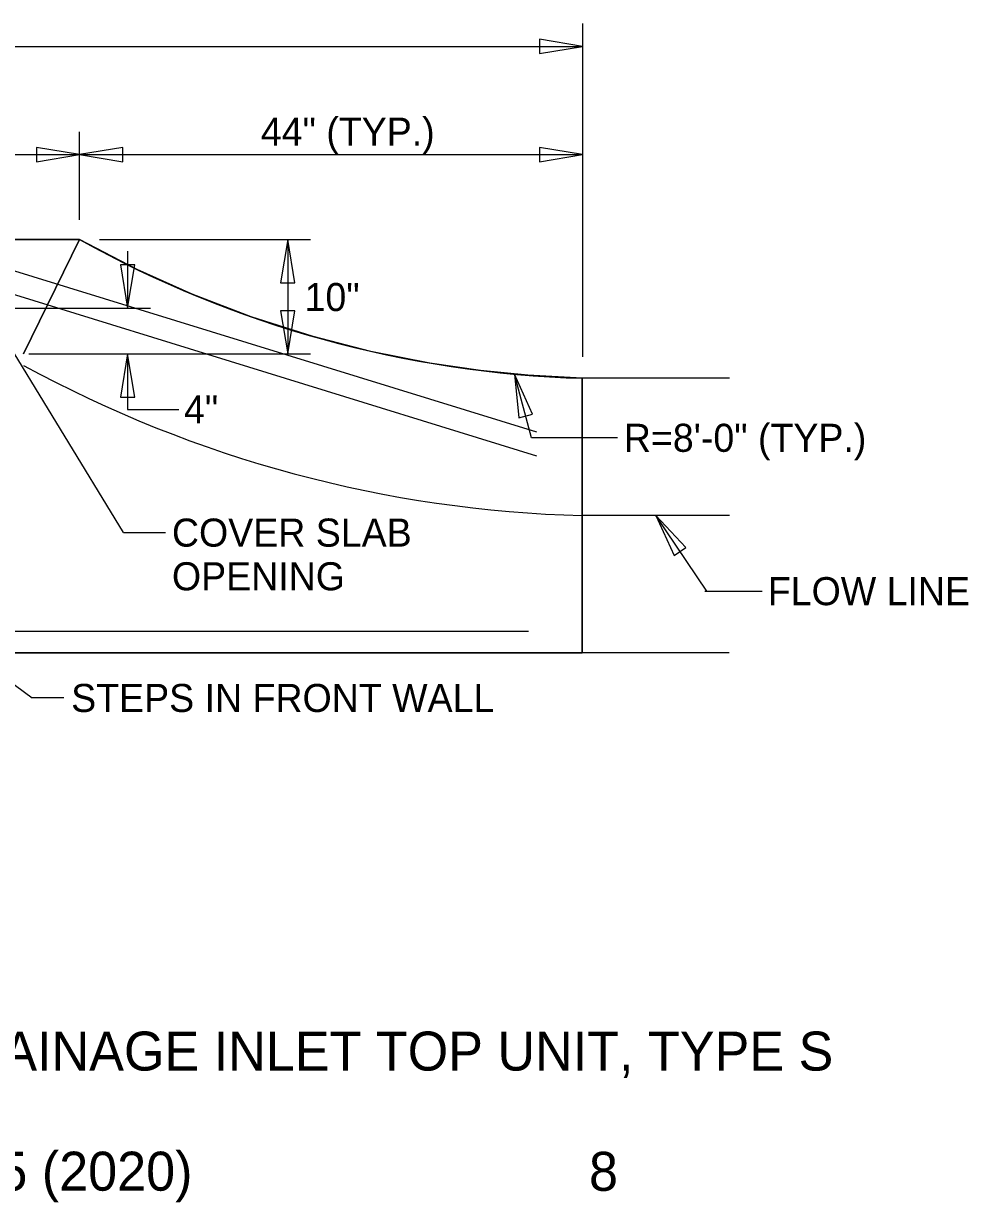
# Model space of a CAD drawing. Extents: x 1.6 to 16.8, y 0.6 to 9.4.
# Drawn here: x 7.963 to 10.994, y 0.575 to 4.354 of the extents above; entities that cross this region are included whole.
import ezdxf

# ---------------------------------------------------------------- set-up
doc = ezdxf.new("R2010")
doc.units = 0
for name, color, linetype in [('SD_P_Dimension Lines', 7, 'Continuous'), ('SD_P_Dimension Text', 7, 'Continuous'), ('SD_P_Frame', 7, 'Continuous'), ('SD_P_Prop Hidden Lines', 7, 'Continuous'), ('SD_P_Prop Object Lines', 7, 'Continuous'), ('SD_P_Shading', 7, 'Continuous'), ('SD_P_Subtitles', 7, 'Continuous'), ('SD_X_Exist Hidden Lines', 7, 'Continuous')]:
    doc.layers.add(name, color=color, linetype=linetype)

msp = doc.modelspace()

# ---------------------------------------------------------------- linework, layer by layer
at = {"layer": 'SD_P_Dimension Lines'}
for p, q in [((9.7566, 4.3539), (9.7566, 3.285)), ((3.383, 4.2805), (9.7566, 4.2805)), ((9.7566, 4.2806), (9.618, 4.3036)), ((9.618, 4.3036), (9.618, 4.2575)), ((9.618, 4.2575), (9.7566, 4.2806)), ((8.1428, 3.7248), (8.1428, 4.0072)), ((4.9968, 3.9339), (8.1428, 3.9339)), ((8.1428, 3.9338), (8.0042, 3.9569)), ((8.0042, 3.9569), (8.0042, 3.9107)), ((8.0042, 3.9107), (8.1428, 3.9338)), ((8.2813, 3.9569), (8.1428, 3.9338)), ((8.1428, 3.9339), (9.7566, 3.9339)), ((8.1428, 3.9338), (8.2813, 3.9107)), ((8.2813, 3.9107), (8.2813, 3.9569)), ((9.7566, 3.9339), (9.618, 3.957)), ((9.618, 3.957), (9.618, 3.9108)), ((9.618, 3.9108), (9.7566, 3.9339)), ((8.2063, 3.6615), (8.884, 3.6615)), ((8.8107, 3.6615), (8.7876, 3.5229)), ((8.8107, 3.6615), (8.8107, 3.2947)), ((8.8338, 3.5229), (8.8107, 3.6615)), ((8.2967, 3.6246), (8.2967, 3.4414)), ((8.3198, 3.5799), (8.2736, 3.5799)), ((8.2736, 3.5799), (8.2967, 3.4414)), ((8.2967, 3.4414), (8.3198, 3.5799)), ((8.7876, 3.5229), (8.8338, 3.5229)), ((8.2835, 2.722), (7.8448, 3.4414)), ((7.9013, 3.4414), (8.3701, 3.4414)), ((8.8338, 3.4332), (8.7876, 3.4332)), ((8.7876, 3.4332), (8.8107, 3.2947)), ((8.8107, 3.2947), (8.8338, 3.4332)), ((7.9804, 3.2947), (8.884, 3.2947)), ((8.2967, 3.2947), (8.2736, 3.1562)), ((8.2967, 3.2947), (8.2967, 3.1163)), ((8.3198, 3.1562), (8.2967, 3.2947)), ((9.5381, 3.2299), (9.5514, 3.09)), ((9.596, 3.1019), (9.5381, 3.2299)), ((9.5924, 3.0259), (9.5382, 3.2299)), ((8.2736, 3.1562), (8.3198, 3.1562)), ((8.2967, 3.1163), (8.4616, 3.1163)), ((9.5514, 3.09), (9.596, 3.1019)), ((9.8684, 3.0259), (9.5924, 3.0259)), ((10.1547, 2.5345), (9.9916, 2.7766)), ((9.9916, 2.7766), (10.0498, 2.6488)), ((10.0881, 2.6746), (9.9916, 2.7766)), ((8.2835, 2.722), (8.419, 2.722)), ((10.0498, 2.6488), (10.0881, 2.6746)), ((10.1487, 2.5343), (10.3324, 2.5343)), ((7.6185, 2.4683), (7.9904, 2.1919)), ((8.0924, 2.1919), (7.9904, 2.1919))]:
    msp.add_line(p, q, dxfattribs=at)
at = {"layer": 'SD_P_Prop Hidden Lines'}
for p, q in [((10.2278, 2.7766), (9.7553, 2.7766)), ((3.5707, 2.4063), (9.5833, 2.4063))]:
    msp.add_line(p, q, dxfattribs=at)
msp.add_arc((9.8583, 6.7363), 3.9611, 241.4178, 268.511, dxfattribs=at)
at = {"layer": 'SD_P_Prop Object Lines'}
for p, q in [((4.9968, 3.6615), (8.1428, 3.6615)), ((9.7553, 3.2168), (9.7553, 2.3365)), ((10.2278, 3.2168), (9.7566, 3.2168)), ((10.2266, 2.3365), (6.5651, 2.3365))]:
    msp.add_line(p, q, dxfattribs=at)
msp.add_arc((9.8583, 6.7363), 3.521, 240.8421, 268.3448, dxfattribs=at)
msp.add_arc((9.8583, 6.7363), 3.521, 240.8421, 268.3448, dxfattribs=at)
at = {"layer": 'SD_P_Shading'}
for points in [[(3.383, 2.3365), (9.7553, 2.3365), (9.7553, 3.2168), (9.7553, 3.2168), (9.5806, 3.2263), (9.4293, 3.2415), (9.2659, 3.2655), (9.0773, 3.303), (8.8923, 3.3504), (8.6933, 3.4136), (8.5042, 3.4861), (8.3279, 3.5652), (8.1428, 3.6615), (7.9632, 3.2947)], [(7.9632, 3.2947), (8.1428, 3.6615), (6.8307, 3.6615)]]:
    msp.add_lwpolyline(points, dxfattribs=at)
at = {"layer": 'SD_X_Exist Hidden Lines'}
for p, q in [((9.6098, 3.044), (7.8448, 3.5881)), ((9.6098, 2.9672), (7.8337, 3.5148))]:
    msp.add_line(p, q, dxfattribs=at)

# ---------------------------------------------------------------- texts
at = {"layer": 'SD_P_Dimension Text'}
for s, p in [('44" (TYP.)', (8.7243, 3.9623)), ('10"', (8.8646, 3.4322)), ('4"', (8.4778, 3.072)), ('R=8\'-0" (TYP.)', (9.8887, 2.9809)), ('COVER SLAB', (8.4391, 2.677)), ('OPENING', (8.4391, 2.537)), ('FLOW LINE', (10.3506, 2.4893)), ('STEPS IN FRONT WALL', (8.1158, 2.1469))]:
    msp.add_text(s, height=0.09, dxfattribs=at).set_placement(p)
at = {"layer": 'SD_P_Frame'}
msp.add_text('D-5 (2020)', height=0.125, dxfattribs=at).set_placement((7.706, 0.6123))
at = {"layer": 'SD_P_Subtitles'}
for s, p in [('DRAINAGE INLET TOP UNIT, TYPE S', (7.6536, 0.9973)), ('8', (9.777, 0.6119))]:
    msp.add_text(s, height=0.125, dxfattribs=at).set_placement(p)

doc.saveas('drawing.dxf')
